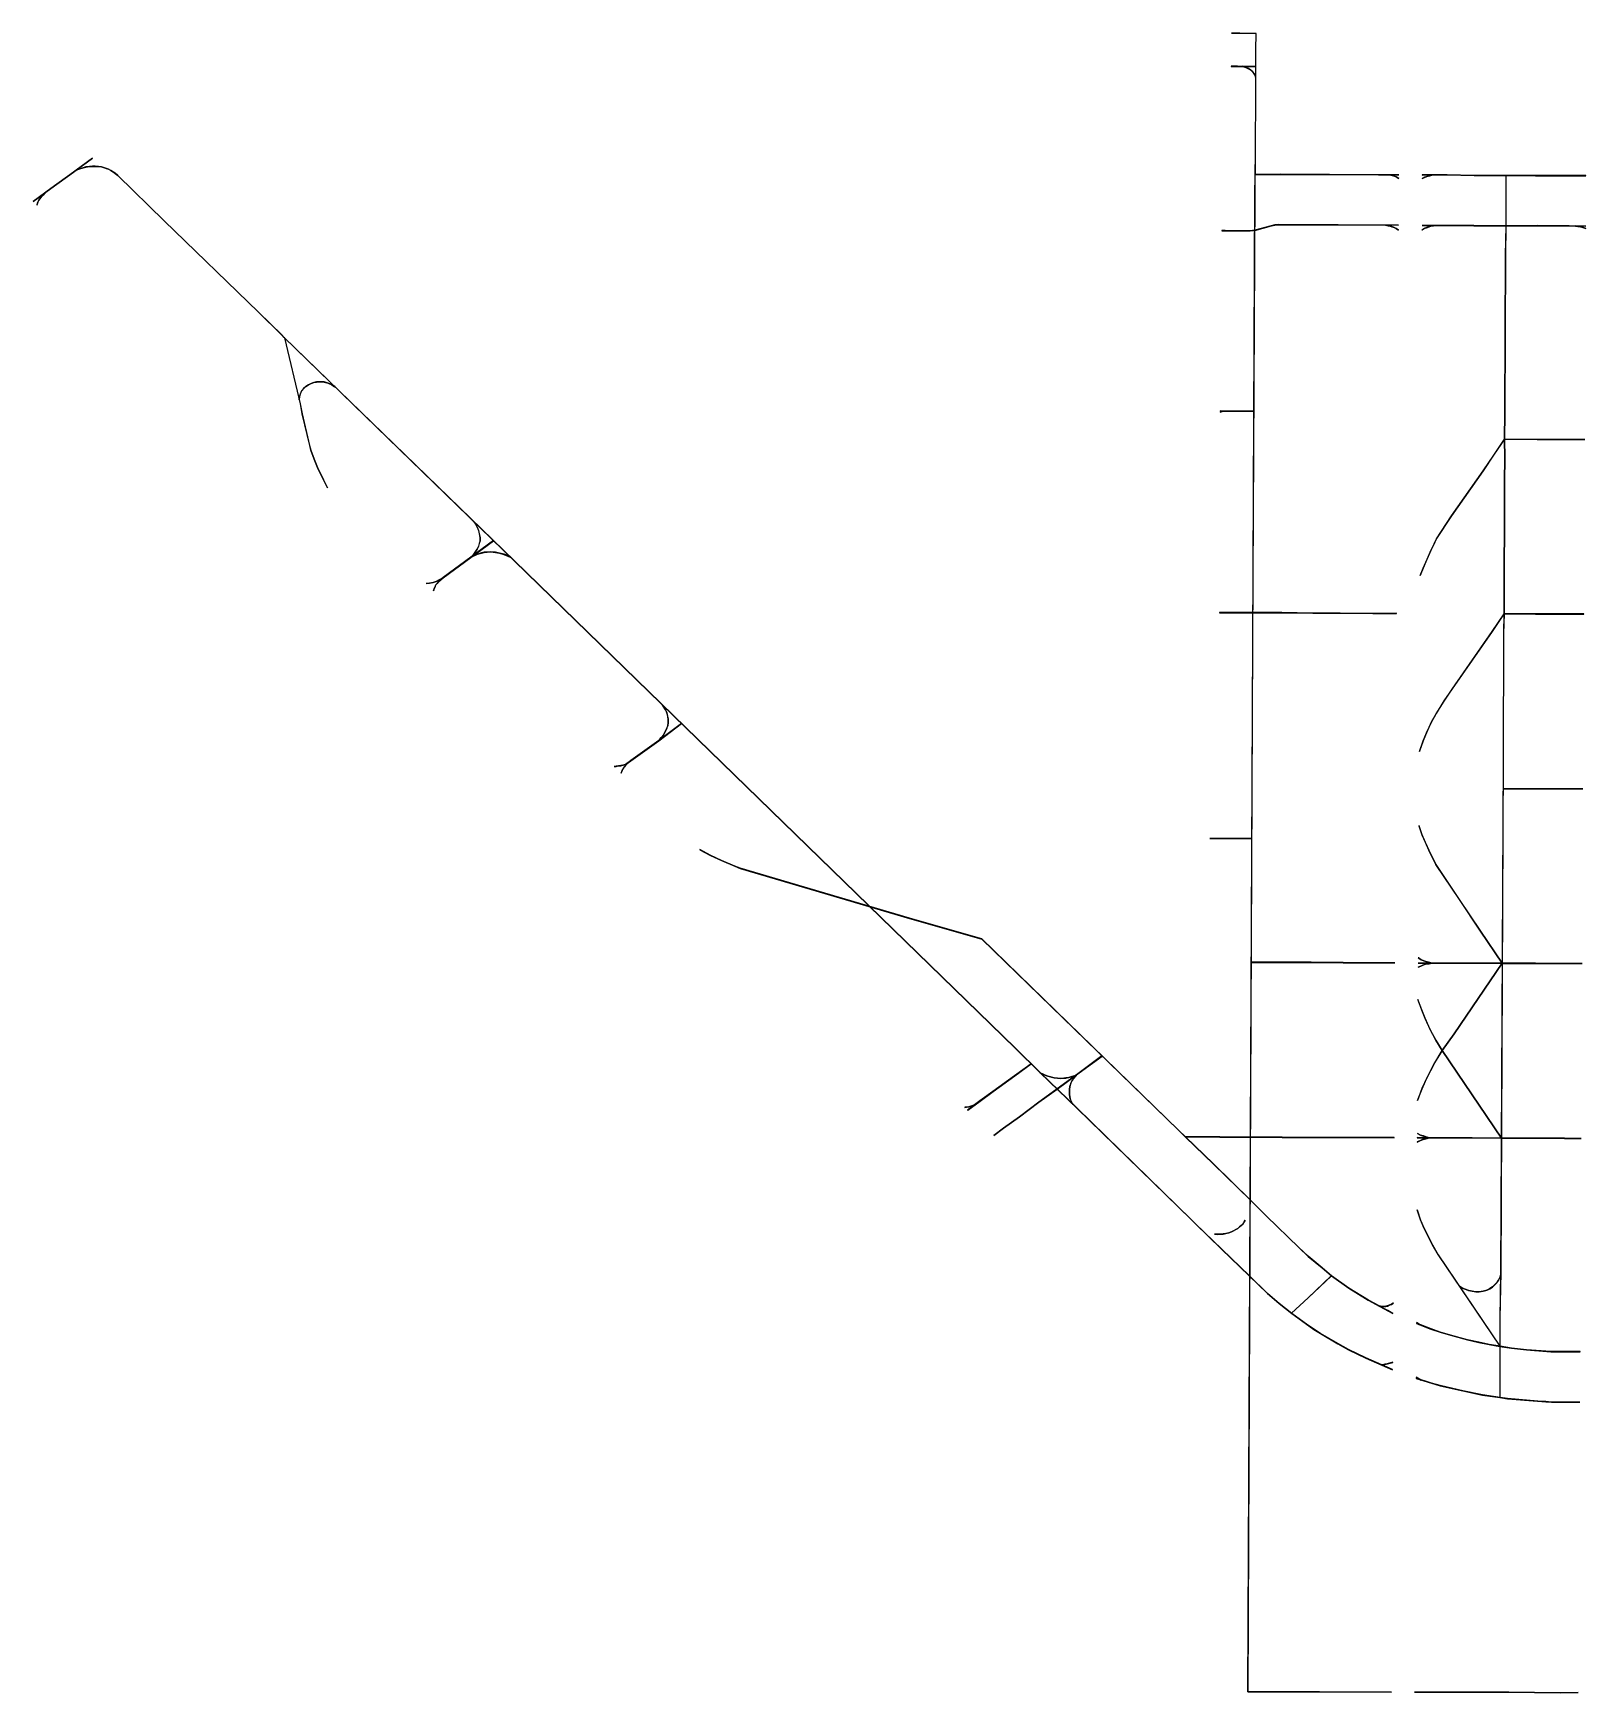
# Model space of a CAD drawing. Extents: x -111941 to -82143, y 25488 to 40303.
# Drawn here: x -111941 to -100353, y 26965 to 39348 of the extents above; entities that cross this region are included whole.
import ezdxf

# ---------------------------------------------------------------- set-up
doc = ezdxf.new("R2010")
doc.units = 0

msp = doc.modelspace()

# ---------------------------------------------------------------- linework, layer by layer
at = {"layer": 'mg_to_dxf', "color": 0}
for points in [[(-102934.51, 39346.95), (-102934.51, 39347.95), (-102998.54, 39347.95), (-102998.54, 39346.95)], [(-102815.31, 39345.57), (-102814.28, 39346.55), (-102934.51, 39347.95), (-102934.51, 39346.95)], [(-102818.08, 39223.57), (-102817.08, 39223.55), (-102814.28, 39346.55), (-102815.31, 39345.57)], [(-102818.08, 38931.23), (-102817.08, 38931.23), (-102817.08, 39223.55), (-102818.08, 39223.57)], [(-102954, 39100.56), (-102954, 39101.56), (-103001.33, 39101.56), (-103001.33, 39100.56)], [(-102817.58, 39099.17), (-102817.57, 39100.17), (-102954, 39101.56), (-102954, 39100.56)], [(-102890.16, 39090.86), (-102889.77, 39091.78), (-102912.04, 39101.52), (-102912.44, 39100.6)], [(-102870.71, 39082.52), (-102870.24, 39083.41), (-102889.77, 39091.78), (-102890.16, 39090.86)], [(-102854.08, 39071.43), (-102853.46, 39072.22), (-102870.24, 39083.41), (-102870.71, 39082.52)], [(-102840.22, 39058.96), (-102839.48, 39059.64), (-102853.46, 39072.22), (-102854.08, 39071.43)], [(-102829.14, 39043.72), (-102828.29, 39044.26), (-102839.48, 39059.64), (-102840.22, 39058.96)], [(-102820.85, 39028.52), (-102819.88, 39028.83), (-102828.29, 39044.26), (-102829.14, 39043.72)], [(-102818.07, 39007.73), (-102817.08, 39007.86), (-102819.88, 39028.83), (-102820.85, 39028.52)], [(-102820.86, 38446.81), (-102819.86, 38446.8), (-102817.08, 38931.23), (-102818.08, 38931.23)], [(-111621.11, 38326.1), (-111620.52, 38325.29), (-111498.02, 38414.38), (-111498.61, 38415.19)], [(-102823.65, 38139.17), (-102822.65, 38139.16), (-102819.86, 38446.8), (-102820.86, 38446.81)], [(-111640.01, 38311.37), (-111640.6, 38312.18), (-111810.43, 38189.68), (-111809.84, 38188.87)], [(-111620.57, 38325.26), (-111621.06, 38326.14), (-111640.6, 38312.18), (-111640.01, 38311.37)], [(-111601.16, 38333.58), (-111601.5, 38334.52), (-111621.06, 38326.14), (-111620.57, 38325.26)], [(-111567.78, 38343.31), (-111568.06, 38344.27), (-111601.5, 38334.52), (-111601.16, 38333.58)], [(-111548.32, 38348.87), (-111548.54, 38349.85), (-111568.06, 38344.27), (-111567.78, 38343.31)], [(-111520.54, 38353.04), (-111520.64, 38354.04), (-111548.54, 38349.85), (-111548.32, 38348.87)], [(-111498.3, 38354.43), (-111498.33, 38355.43), (-111520.64, 38354.04), (-111520.54, 38353.04)], [(-111478.84, 38354.43), (-111478.81, 38355.43), (-111498.33, 38355.43), (-111498.3, 38354.43)], [(-111453.82, 38353.04), (-111453.73, 38354.04), (-111478.81, 38355.43), (-111478.84, 38354.43)], [(-111431.61, 38350.26), (-111431.39, 38351.24), (-111453.73, 38354.04), (-111453.82, 38353.04)], [(-111409.39, 38343.32), (-111409.06, 38344.26), (-111431.39, 38351.24), (-111431.61, 38350.26)], [(-111395.48, 38337.76), (-111395.13, 38338.7), (-111409.06, 38344.26), (-111409.39, 38343.32)], [(-111378.81, 38332.2), (-111378.4, 38333.12), (-111395.13, 38338.7), (-111395.48, 38337.76)], [(-111362.15, 38322.48), (-111361.65, 38323.35), (-111378.4, 38333.12), (-111378.81, 38332.2)], [(-111342.68, 38311.35), (-111342.14, 38312.2), (-111361.65, 38323.35), (-111362.15, 38322.48)], [(-111328.79, 38301.63), (-111328.19, 38302.43), (-111342.14, 38312.2), (-111342.68, 38311.35)], [(-111309.33, 38286.34), (-111308.67, 38287.1), (-111328.19, 38302.43), (-111328.79, 38301.63)], [(-110964.12, 37948.1), (-110963.43, 37948.81), (-111308.67, 38287.1), (-111309.33, 38286.34)], [(-102631.04, 38294.57), (-102631.05, 38295.57), (-102820.37, 38294.18), (-102820.36, 38293.18)], [(-102631.04, 38295.57), (-102631.05, 38294.57), (-101901.62, 38290.4), (-101901.62, 38291.4)], [(-101901.62, 38291.4), (-101901.62, 38290.4), (-101748.49, 38290.4), (-101748.49, 38291.4)], [(-101798.73, 38286.23), (-101798.48, 38287.21), (-101820.79, 38291.39), (-101820.97, 38290.4)], [(-101782.08, 38280.68), (-101781.73, 38281.62), (-101798.48, 38287.21), (-101798.73, 38286.23)], [(-101768.21, 38275.14), (-101767.75, 38276.03), (-101781.73, 38281.62), (-101782.08, 38280.68)], [(-101748.76, 38262.63), (-101748.22, 38263.48), (-101767.75, 38276.03), (-101768.21, 38275.14)], [(-101556.22, 38272.33), (-101556.57, 38273.27), (-101576.08, 38264.91), (-101575.68, 38263.99)], [(-101389.35, 38290.4), (-101389.35, 38291.4), (-101575.89, 38290), (-101575.88, 38289)], [(-101539.54, 38277.89), (-101539.84, 38278.84), (-101556.57, 38273.27), (-101556.22, 38272.33)], [(-101517.28, 38284.85), (-101517.55, 38285.81), (-101539.84, 38278.84), (-101539.54, 38277.89)], [(-101495.02, 38290.41), (-101495.26, 38291.38), (-101517.55, 38285.81), (-101517.28, 38284.85)], [(-101186.12, 38286.22), (-101186.11, 38287.22), (-101389.35, 38291.4), (-101389.35, 38290.4)], [(-100729.52, 38284.83), (-100729.52, 38285.83), (-101186.11, 38287.22), (-101186.12, 38286.22)], [(-100949.97, 38105.76), (-100948.97, 38105.76), (-100948.97, 38286.72), (-100949.97, 38286.72)], [(-100523.5, 38284.83), (-100523.5, 38285.83), (-100729.52, 38285.83), (-100729.52, 38284.83)], [(-100353.67, 38284.83), (-100353.67, 38285.83), (-100523.5, 38285.83), (-100523.5, 38284.83)], [(-111809.84, 38188.87), (-111810.43, 38189.68), (-111941.28, 38092.24), (-111940.69, 38091.43)], [(-111859.9, 38145.76), (-111860.59, 38146.49), (-111877.32, 38132.55), (-111876.58, 38131.86)], [(-111843.17, 38163.88), (-111843.91, 38164.56), (-111860.59, 38146.49), (-111859.9, 38145.76)], [(-111907.11, 38083.3), (-111908.04, 38083.67), (-111913.62, 38066.94), (-111912.67, 38066.62)], [(-111898.79, 38101.32), (-111899.66, 38101.83), (-111908.04, 38083.67), (-111907.11, 38083.3)], [(-111876.58, 38131.86), (-111877.32, 38132.55), (-111899.66, 38101.83), (-111898.79, 38101.32)], [(-111876.58, 38131.86), (-111877.32, 38132.55), (-111877.32, 38132.55), (-111876.58, 38131.86)], [(-102840.35, 34806.63), (-102839.35, 34806.63), (-102822.65, 38139.16), (-102823.65, 38139.17)], [(-100949.97, 37909.48), (-100948.97, 37909.47), (-100948.97, 38105.76), (-100949.97, 38105.76)], [(-110259.75, 37266), (-110259.06, 37266.72), (-110963.43, 37948.81), (-110964.12, 37948.1)], [(-102700.53, 37910.38), (-102700.77, 37911.36), (-102823.24, 37877.95), (-102823.05, 37876.97)], [(-102675.51, 37915.94), (-102675.67, 37916.93), (-102700.77, 37911.36), (-102700.53, 37910.38)], [(-102650.51, 37918.72), (-102650.56, 37919.72), (-102675.67, 37916.93), (-102675.51, 37915.94)], [(-101751.28, 37914.55), (-101751.28, 37915.55), (-102650.56, 37919.72), (-102650.51, 37918.72)], [(-101829.33, 37910.38), (-101829.14, 37911.36), (-101848.62, 37915.54), (-101848.83, 37914.56)], [(-101812.66, 37907.6), (-101812.4, 37908.57), (-101829.14, 37911.36), (-101829.33, 37910.38)], [(-101801.56, 37903.44), (-101801.22, 37904.38), (-101812.4, 37908.57), (-101812.66, 37907.6)], [(-101784.88, 37897.88), (-101784.5, 37898.8), (-101801.22, 37904.38), (-101801.56, 37903.44)], [(-101768.23, 37889.56), (-101767.73, 37890.42), (-101784.5, 37898.8), (-101784.88, 37897.88)], [(-101392.13, 37913.15), (-101392.13, 37914.15), (-101575.88, 37914.15), (-101575.88, 37913.15)], [(-101542.3, 37896.48), (-101542.65, 37897.42), (-101559.4, 37890.44), (-101558.95, 37889.54)], [(-101508.95, 37907.6), (-101509.18, 37908.57), (-101542.65, 37897.42), (-101542.3, 37896.48)], [(-101489.5, 37910.38), (-101489.65, 37911.36), (-101509.18, 37908.57), (-101508.95, 37907.6)], [(-101508.95, 37907.6), (-101509.18, 37908.57), (-101509.18, 37908.57), (-101508.95, 37907.6)], [(-101472.79, 37913.16), (-101472.95, 37914.15), (-101489.65, 37911.36), (-101489.5, 37910.38)], [(-101188.9, 37911.76), (-101188.89, 37912.76), (-101392.13, 37914.15), (-101392.13, 37913.15)], [(-100949.47, 37908.98), (-100949.47, 37909.98), (-101188.89, 37912.76), (-101188.9, 37911.76)], [(-100952.75, 37689.54), (-100951.75, 37689.53), (-100948.97, 37909.47), (-100949.97, 37909.48)], [(-100712.82, 37911.76), (-100712.82, 37912.76), (-100949.47, 37909.98), (-100949.47, 37908.98)], [(-100478.96, 37910.37), (-100478.95, 37911.37), (-100712.82, 37912.76), (-100712.82, 37911.76)], [(-100353.68, 37907.59), (-100353.66, 37908.59), (-100478.95, 37911.37), (-100478.96, 37910.37)], [(-100412.21, 37906.2), (-100412.07, 37907.19), (-100431.56, 37909.97), (-100431.7, 37908.98)], [(-100392.75, 37903.42), (-100392.55, 37904.4), (-100412.07, 37907.19), (-100412.21, 37906.2)], [(-100376.11, 37899.26), (-100375.78, 37900.21), (-100392.55, 37904.4), (-100392.75, 37903.42)], [(-100353.87, 37889.53), (-100353.47, 37890.45), (-100375.78, 37900.21), (-100376.11, 37899.26)], [(-103045.87, 37874.18), (-103045.87, 37875.18), (-103070.93, 37875.18), (-103070.93, 37874.18)], [(-102859.31, 37872.78), (-102859.37, 37873.79), (-103045.87, 37875.18), (-103045.87, 37874.18)], [(-102823.05, 37876.97), (-102823.24, 37877.95), (-102859.37, 37873.79), (-102859.31, 37872.78)], [(-101751.56, 37878.44), (-101751, 37879.27), (-101767.73, 37890.42), (-101768.23, 37889.56)], [(-101558.95, 37889.54), (-101559.4, 37890.44), (-101576.13, 37880.68), (-101575.63, 37879.81)], [(-100958.32, 36516.05), (-100957.32, 36516.04), (-100951.75, 37689.53), (-100952.75, 37689.54)], [(-110087.14, 37096.17), (-110086.44, 37096.89), (-110259.06, 37266.72), (-110259.75, 37266)], [(-110086.44, 37096.88), (-110087.15, 37096.18), (-110067.65, 37076.68), (-110066.95, 37077.4)], [(-110066.95, 37077.4), (-110067.65, 37076.68), (-108349.88, 35409.02), (-108349.18, 35409.74)], [(-110064.03, 37075.76), (-110065.01, 37075.53), (-109948.08, 36581.37), (-109947.1, 36581.58)], [(-109947.11, 36657.87), (-109948.06, 36658.2), (-109953.65, 36634.46), (-109952.66, 36634.28)], [(-109936.03, 36681.42), (-109936.87, 36681.98), (-109948.06, 36658.2), (-109947.11, 36657.87)], [(-109922.18, 36696.66), (-109922.89, 36697.37), (-109936.87, 36681.98), (-109936.03, 36681.42)], [(-109905.52, 36711.93), (-109906.13, 36712.72), (-109922.89, 36697.37), (-109922.18, 36696.66)], [(-109886.09, 36724.42), (-109886.59, 36725.29), (-109906.13, 36712.72), (-109905.52, 36711.93)], [(-109866.65, 36734.14), (-109867.05, 36735.06), (-109886.59, 36725.29), (-109886.09, 36724.42)], [(-109847.23, 36741.08), (-109847.5, 36742.04), (-109867.05, 36735.06), (-109866.65, 36734.14)], [(-109827.81, 36745.24), (-109827.94, 36746.23), (-109847.5, 36742.04), (-109847.23, 36741.08)], [(-109802.81, 36746.63), (-109802.82, 36747.63), (-109827.94, 36746.23), (-109827.81, 36745.24)], [(-109769.49, 36745.24), (-109769.33, 36746.23), (-109802.82, 36747.63), (-109802.81, 36746.63)], [(-109738.96, 36736.91), (-109738.6, 36737.85), (-109769.33, 36746.23), (-109769.49, 36745.24)], [(-109711.19, 36723.03), (-109710.69, 36723.9), (-109738.6, 36737.85), (-109738.96, 36736.91)], [(-109691.72, 36710.51), (-109691.18, 36711.36), (-109710.69, 36723.9), (-109711.19, 36723.03)], [(-109952.66, 36634.28), (-109953.65, 36634.46), (-109956.44, 36613.56), (-109955.45, 36613.43)], [(-109947.1, 36581.58), (-109948.08, 36581.37), (-109934.16, 36507.59), (-109933.18, 36507.8)], [(-109933.18, 36507.8), (-109934.16, 36507.59), (-109878.47, 36272.33), (-109877.5, 36272.56)], [(-103059.64, 36526.71), (-103059.94, 36527.66), (-103082.21, 36520.7), (-103081.92, 36519.75)], [(-103082.02, 36529.08), (-103082.11, 36528.08), (-103065.38, 36526.69), (-103065.34, 36527.69)], [(-103065.34, 36527.69), (-103065.38, 36526.69), (-102984.62, 36526.69), (-102984.62, 36527.69)], [(-102984.62, 36527.69), (-102984.62, 36526.69), (-102828.71, 36526.69), (-102828.71, 36527.69)], [(-100961.1, 36318.39), (-100960.1, 36318.37), (-100957.32, 36516.04), (-100958.32, 36516.05)], [(-100960.19, 36318.1), (-100961.01, 36318.66), (-101041.75, 36200.34), (-101040.93, 36199.78)], [(-100958.32, 36177.78), (-100957.32, 36177.79), (-100960.1, 36318.39), (-100961.1, 36318.37)], [(-100960.6, 36318.88), (-100960.6, 36317.88), (-100715.6, 36316.49), (-100715.6, 36317.49)], [(-100715.6, 36317.49), (-100715.6, 36316.49), (-100478.96, 36316.49), (-100478.96, 36317.49)], [(-100478.96, 36317.49), (-100478.96, 36316.49), (-100362.03, 36316.49), (-100362.03, 36317.49)], [(-109877.5, 36272.56), (-109878.47, 36272.33), (-109870.11, 36237.5), (-109869.16, 36237.79)], [(-109869.16, 36237.79), (-109870.11, 36237.5), (-109845.04, 36169.25), (-109844.11, 36169.61)], [(-109844.11, 36169.61), (-109845.04, 36169.25), (-109819.98, 36106.59), (-109819.06, 36106.99)], [(-101040.93, 36199.78), (-101041.75, 36200.34), (-101119.71, 36083.41), (-101118.88, 36082.84)], [(-100961.1, 36005.18), (-100960.1, 36005.17), (-100957.32, 36177.79), (-100958.32, 36177.78)], [(-109819.06, 36106.99), (-109819.98, 36106.59), (-109775.42, 36014.69), (-109774.53, 36015.14)], [(-101118.88, 36082.84), (-101119.71, 36083.41), (-101356.35, 35747.93), (-101355.53, 35747.37)], [(-109774.53, 36015.14), (-109775.42, 36014.69), (-109744.79, 35956.22), (-109743.91, 35956.68)], [(-100963.89, 35016.83), (-100962.89, 35016.82), (-100960.1, 36005.17), (-100961.1, 36005.18)], [(-108639.51, 35683.37), (-108638.64, 35683.86), (-108649.78, 35701.97), (-108650.64, 35701.45)], [(-108628.39, 35661.12), (-108627.49, 35661.56), (-108638.64, 35683.86), (-108639.51, 35683.37)], [(-101355.53, 35747.37), (-101356.35, 35747.93), (-101467.74, 35576.67), (-101466.86, 35576.18)], [(-108505.14, 35560.71), (-108505.73, 35561.52), (-108675.56, 35437.62), (-108674.97, 35436.82)], [(-108617.28, 35637.51), (-108616.33, 35637.84), (-108627.49, 35661.56), (-108628.39, 35661.12)], [(-108611.72, 35612.51), (-108610.75, 35612.72), (-108616.33, 35637.84), (-108617.28, 35637.51)], [(-108617.27, 35520.92), (-108616.33, 35520.57), (-108610.75, 35540.1), (-108611.72, 35540.37)], [(-108606.17, 35586.12), (-108605.17, 35586.22), (-108610.75, 35612.72), (-108611.72, 35612.51)], [(-108611.72, 35540.37), (-108610.75, 35540.1), (-108605.17, 35561.05), (-108606.17, 35561.18)], [(-108606.17, 35561.18), (-108605.17, 35561.05), (-108605.17, 35586.22), (-108606.17, 35586.12)], [(-101466.86, 35576.18), (-101467.74, 35576.67), (-101487.24, 35534.88), (-101486.34, 35534.44)], [(-108674.97, 35436.82), (-108675.56, 35437.62), (-108881.6, 35285.88), (-108880.98, 35285.1)], [(-108672.84, 35440.36), (-108672.13, 35439.65), (-108658.18, 35453.6), (-108658.94, 35454.25)], [(-108624.99, 35460.41), (-108625.32, 35461.36), (-108672.69, 35440.46), (-108672.28, 35439.55)], [(-108658.94, 35454.25), (-108658.18, 35453.6), (-108641.45, 35475.91), (-108642.27, 35476.49)], [(-108642.27, 35476.49), (-108641.45, 35475.91), (-108627.5, 35496.83), (-108628.37, 35497.33)], [(-108628.37, 35497.33), (-108627.5, 35496.83), (-108616.33, 35520.57), (-108617.27, 35520.92)], [(-108594.39, 35468.76), (-108594.66, 35469.72), (-108625.32, 35461.36), (-108624.99, 35460.41)], [(-108574.96, 35474.31), (-108575.13, 35475.3), (-108594.66, 35469.72), (-108594.39, 35468.76)], [(-108552.74, 35475.7), (-108552.8, 35476.7), (-108575.13, 35475.3), (-108574.96, 35474.31)], [(-108524.94, 35477.09), (-108524.92, 35478.09), (-108552.8, 35476.7), (-108552.74, 35475.7)], [(-108491.6, 35474.31), (-108491.44, 35475.3), (-108524.92, 35478.09), (-108524.94, 35477.09)], [(-108461.01, 35467.36), (-108460.78, 35468.33), (-108491.44, 35475.3), (-108491.6, 35474.31)], [(-108427.64, 35459.02), (-108427.33, 35459.97), (-108460.78, 35468.33), (-108461.01, 35467.36)], [(-108380.35, 35439.54), (-108379.97, 35440.47), (-108427.33, 35459.97), (-108427.64, 35459.02)], [(-101508.61, 35491.3), (-101509.52, 35491.73), (-101548.5, 35402.62), (-101547.58, 35402.22)], [(-101486.34, 35534.44), (-101487.24, 35534.88), (-101509.52, 35491.73), (-101508.61, 35491.3)], [(-108349.18, 35409.74), (-108349.88, 35409.02), (-104613.65, 31775.81), (-104612.96, 31776.52)], [(-101567.07, 35356.29), (-101567.99, 35356.68), (-101590.26, 35302.38), (-101589.34, 35302)], [(-101547.58, 35402.22), (-101548.5, 35402.62), (-101567.99, 35356.68), (-101567.07, 35356.29)], [(-109009.38, 35242.84), (-109009.33, 35241.84), (-108984.24, 35243.23), (-108984.36, 35244.23)], [(-108984.36, 35244.23), (-108984.24, 35243.23), (-108956.33, 35248.81), (-108956.58, 35249.78)], [(-108956.58, 35249.78), (-108956.33, 35248.81), (-108933.99, 35255.79), (-108934.38, 35256.72)], [(-108947.64, 35203.18), (-108948.57, 35203.54), (-108954.15, 35186.81), (-108953.2, 35186.5)], [(-108942.07, 35215.7), (-108943, 35216.07), (-108948.57, 35203.54), (-108947.64, 35203.18)], [(-108936.54, 35230.92), (-108937.4, 35231.48), (-108943, 35216.07), (-108942.07, 35215.7)], [(-108925.46, 35242), (-108926.21, 35242.67), (-108937.4, 35231.48), (-108936.54, 35230.92)], [(-108934.38, 35256.72), (-108933.99, 35255.79), (-108883.83, 35283.66), (-108884.32, 35284.53)], [(-108914.34, 35255.91), (-108915.06, 35256.6), (-108926.21, 35242.67), (-108925.46, 35242)], [(-108880.98, 35285.1), (-108881.6, 35285.88), (-108915.06, 35256.6), (-108914.34, 35255.91)], [(-102998.54, 35023.29), (-102998.54, 35024.29), (-103087.63, 35024.29), (-103087.63, 35023.29)], [(-102837.07, 35023.29), (-102837.07, 35024.29), (-102998.54, 35024.29), (-102998.54, 35023.29)], [(-102837.07, 35024.29), (-102837.07, 35023.29), (-102622.7, 35023.29), (-102622.69, 35024.29)], [(-102622.69, 35024.29), (-102622.7, 35023.29), (-102391.62, 35020.5), (-102391.61, 35021.5)], [(-102391.61, 35021.5), (-102391.62, 35020.5), (-102185.6, 35020.5), (-102185.59, 35021.5)], [(-102185.59, 35021.5), (-102185.6, 35020.5), (-101943.38, 35017.72), (-101943.38, 35018.72)], [(-101943.38, 35018.72), (-101943.38, 35017.72), (-101765.19, 35019.11), (-101765.2, 35020.11)], [(-100962.97, 35016.55), (-100963.8, 35017.11), (-101052.89, 34884.86), (-101052.06, 34884.3)], [(-100966.67, 34865.1), (-100965.67, 34865.09), (-100962.89, 35016.82), (-100963.89, 35016.83)], [(-100963.38, 35017.33), (-100963.39, 35016.33), (-100729.53, 35013.54), (-100729.52, 35014.54)], [(-100729.52, 35014.54), (-100729.53, 35013.54), (-100504.01, 35013.54), (-100504.01, 35014.54)], [(-100504.01, 35014.54), (-100504.01, 35013.54), (-100367.59, 35013.54), (-100367.59, 35014.54)], [(-102839.35, 34806.63), (-102840.35, 34806.63), (-102876.55, 26973.14), (-102875.54, 26974.14)], [(-101052.06, 34884.3), (-101052.89, 34884.86), (-101350.78, 34454.73), (-101349.96, 34454.16)], [(-100969.45, 33932.43), (-100968.45, 33932.43), (-100965.67, 34865.09), (-100966.67, 34865.1)], [(-101349.96, 34454.16), (-101350.78, 34454.73), (-101412.04, 34365.63), (-101411.2, 34365.08)], [(-107222.42, 34299.69), (-107221.54, 34300.17), (-107243.84, 34333.61), (-107244.67, 34333.06)], [(-101411.2, 34365.08), (-101412.04, 34365.63), (-101470.52, 34270.95), (-101469.66, 34270.44)], [(-107101.97, 34196.52), (-107102.57, 34197.32), (-107272.39, 34069.25), (-107271.8, 34068.45)], [(-107214.09, 34280.26), (-107213.16, 34280.62), (-107221.54, 34300.17), (-107222.42, 34299.69)], [(-107208.55, 34265), (-107207.57, 34265.25), (-107213.16, 34280.62), (-107214.09, 34280.26)], [(-107211.31, 34163.69), (-107210.38, 34163.33), (-107204.79, 34182.89), (-107205.77, 34183.1)], [(-107202.99, 34228.9), (-107201.99, 34228.97), (-107207.57, 34265.25), (-107208.55, 34265)], [(-107205.77, 34183.1), (-107204.79, 34182.89), (-107201.99, 34201.05), (-107202.99, 34201.13)], [(-107202.99, 34201.13), (-107201.99, 34201.05), (-107201.99, 34228.97), (-107202.99, 34228.9)], [(-101505.83, 34206.43), (-101506.73, 34206.89), (-101542.93, 34127.52), (-101542.01, 34127.11)], [(-101469.66, 34270.44), (-101470.52, 34270.95), (-101506.73, 34206.89), (-101505.83, 34206.43)], [(-107271.8, 34068.45), (-107272.39, 34069.25), (-107481.19, 33920.31), (-107480.61, 33919.5)], [(-107275.25, 34069.19), (-107274.51, 34068.51), (-107260.6, 34083.82), (-107261.32, 34084.51)], [(-107261.32, 34084.51), (-107260.6, 34083.82), (-107243.86, 34100.55), (-107244.65, 34101.18)], [(-107244.65, 34101.18), (-107243.86, 34100.55), (-107232.68, 34118.72), (-107233.56, 34119.21)], [(-107233.56, 34119.21), (-107232.68, 34118.72), (-107210.38, 34163.33), (-107211.31, 34163.69)], [(-107233.56, 34119.21), (-107232.68, 34118.72), (-107232.68, 34118.72), (-107233.56, 34119.21)], [(-101567.06, 34067.28), (-101568, 34067.64), (-101595.84, 33989.67), (-101594.9, 33989.34)], [(-101542.01, 34127.11), (-101542.93, 34127.52), (-101568, 34067.64), (-101567.06, 34067.28)], [(-100968.45, 33932.43), (-100969.45, 33932.43), (-100988.94, 30101.55), (-100987.94, 30101.54)], [(-107606.22, 33877.25), (-107606.14, 33876.25), (-107589.42, 33877.64), (-107589.54, 33878.64)], [(-107589.54, 33878.64), (-107589.42, 33877.64), (-107572.71, 33880.43), (-107572.84, 33881.42)], [(-107572.84, 33881.42), (-107572.71, 33880.43), (-107555.99, 33881.82), (-107556.15, 33882.81)], [(-107556.15, 33882.81), (-107555.99, 33881.82), (-107539.24, 33886.01), (-107539.5, 33886.98)], [(-107544.48, 33847.3), (-107545.38, 33847.73), (-107553.75, 33828.22), (-107552.83, 33827.83)], [(-107536.16, 33862.56), (-107537, 33863.1), (-107545.38, 33847.73), (-107544.48, 33847.3)], [(-107539.5, 33886.98), (-107539.24, 33886.01), (-107519.67, 33891.6), (-107520.09, 33892.52)], [(-107527.83, 33873.67), (-107528.63, 33874.26), (-107537, 33863.1), (-107536.16, 33862.56)], [(-107516.7, 33888.96), (-107517.48, 33889.59), (-107528.63, 33874.26), (-107527.83, 33873.67)], [(-107520.09, 33892.52), (-107519.67, 33891.6), (-107500.12, 33904.17), (-107500.66, 33905.01)], [(-107505.62, 33901.43), (-107506.29, 33902.18), (-107517.48, 33889.59), (-107516.7, 33888.96)], [(-107480.61, 33919.5), (-107481.19, 33920.31), (-107506.29, 33902.18), (-107505.62, 33901.43)], [(-100968.95, 33711.6), (-100968.96, 33710.6), (-100726.74, 33709.2), (-100726.74, 33710.2)], [(-100726.74, 33710.2), (-100726.74, 33709.2), (-100504.01, 33709.2), (-100504.01, 33710.2)], [(-100504.01, 33710.2), (-100504.01, 33709.2), (-100375.95, 33709.2), (-100375.95, 33710.2)], [(-103029.17, 33338.92), (-103029.17, 33339.92), (-103160.02, 33339.92), (-103160.02, 33338.92)], [(-102845.42, 33337.53), (-102845.42, 33338.53), (-103029.17, 33339.92), (-103029.17, 33338.92)], [(-101597.68, 33432.85), (-101598.63, 33432.53), (-101576.35, 33365.69), (-101575.41, 33366.05)], [(-101575.41, 33366.05), (-101576.35, 33365.69), (-101526.22, 33251.51), (-101525.31, 33251.94)], [(-106885.33, 33212.3), (-106884.89, 33213.19), (-106965.61, 33256.34), (-106966.08, 33255.46)], [(-106804.57, 33174.71), (-106804.17, 33175.62), (-106884.89, 33213.19), (-106885.33, 33212.3)], [(-101525.31, 33251.94), (-101526.22, 33251.51), (-101473.3, 33144.29), (-101472.44, 33144.79)], [(-106704.33, 33131.55), (-106703.95, 33132.47), (-106804.17, 33175.62), (-106804.57, 33174.71)], [(-106665.33, 33116.22), (-106665, 33117.17), (-106703.95, 33132.47), (-106704.33, 33131.55)], [(-105401.34, 32743.15), (-105401.06, 32744.11), (-106665, 33117.17), (-106665.33, 33116.22)], [(-101472.44, 33144.79), (-101473.3, 33144.29), (-101297.89, 32883.95), (-101297.06, 32884.51)], [(-101297.06, 32884.51), (-101297.89, 32883.95), (-101139.2, 32647.3), (-101138.37, 32647.86)], [(-104861.35, 32588.67), (-104860.83, 32589.56), (-105401.06, 32744.11), (-105401.34, 32743.15)], [(-103394.23, 31163.31), (-103393.53, 31164.03), (-104860.83, 32589.56), (-104861.35, 32588.67)], [(-101138.37, 32647.86), (-101139.2, 32647.3), (-100977.72, 32407.87), (-100976.89, 32408.43)], [(-101603.44, 32448.93), (-101604.01, 32448.11), (-101581.68, 32432.76), (-101581.22, 32433.65)], [(-102625.48, 32414.61), (-102625.48, 32415.61), (-102850.99, 32415.61), (-102850.99, 32414.61)], [(-102402.75, 32414.61), (-102402.75, 32415.61), (-102625.48, 32415.61), (-102625.48, 32414.61)], [(-102163.33, 32411.83), (-102163.31, 32412.83), (-102402.75, 32415.61), (-102402.75, 32414.61)], [(-102054.75, 32410.43), (-102054.74, 32411.43), (-102163.31, 32412.83), (-102163.33, 32411.83)], [(-102015.77, 32410.43), (-102015.77, 32411.43), (-102054.74, 32411.43), (-102054.75, 32410.43)], [(-101779.12, 32410.43), (-101779.12, 32411.43), (-102015.77, 32411.43), (-102015.77, 32410.43)], [(-101584.02, 32386.82), (-101584.44, 32387.72), (-101603.92, 32379.38), (-101603.53, 32378.46)], [(-101381, 32409.04), (-101381, 32410.04), (-101603.72, 32410.04), (-101603.72, 32409.04)], [(-101570.12, 32393.77), (-101570.51, 32394.69), (-101584.44, 32387.72), (-101584.02, 32386.82)], [(-101581.22, 32433.65), (-101581.68, 32432.76), (-101548.19, 32420.2), (-101547.89, 32421.15)], [(-101550.7, 32400.7), (-101550.95, 32401.68), (-101570.51, 32394.69), (-101570.12, 32393.77)], [(-101522.9, 32404.87), (-101523.07, 32405.86), (-101550.95, 32401.68), (-101550.7, 32400.7)], [(-101547.89, 32421.15), (-101548.19, 32420.2), (-101517.52, 32411.84), (-101517.31, 32412.82)], [(-101500.62, 32409.05), (-101500.8, 32410.03), (-101523.07, 32405.86), (-101522.9, 32404.87)], [(-101517.31, 32412.82), (-101517.52, 32411.84), (-101500.79, 32409.05), (-101500.63, 32410.04)], [(-101202.82, 32409.04), (-101202.81, 32410.04), (-101381, 32410.04), (-101381, 32409.04)], [(-100976.89, 32407.87), (-100977.72, 32408.43), (-101336.86, 31882.25), (-101336.04, 31881.67)], [(-100977.31, 32407.65), (-100977.3, 32408.65), (-101202.81, 32410.04), (-101202.82, 32409.04)], [(-100729.53, 32407.65), (-100729.52, 32408.65), (-100977.3, 32408.65), (-100977.31, 32407.65)], [(-100509.58, 32406.26), (-100509.58, 32407.26), (-100729.52, 32408.65), (-100729.53, 32407.65)], [(-100381.51, 32406.26), (-100381.51, 32407.26), (-100509.58, 32407.26), (-100509.58, 32406.26)], [(-101606.04, 32136.88), (-101606.98, 32136.53), (-101579.13, 32061.35), (-101578.2, 32061.71)], [(-101578.2, 32061.71), (-101579.13, 32061.35), (-101554.07, 31998.7), (-101553.15, 31999.09)], [(-101553.15, 31999.09), (-101554.07, 31998.7), (-101515.08, 31912.36), (-101514.18, 31912.81)], [(-101514.18, 31912.81), (-101515.08, 31912.36), (-101473.31, 31834.38), (-101472.44, 31834.88)], [(-101472.44, 31834.88), (-101473.31, 31834.38), (-101425.96, 31756.41), (-101425.12, 31756.95)], [(-101336.04, 31881.67), (-101336.86, 31882.25), (-101425.96, 31756.95), (-101425.12, 31756.4)], [(-104612.96, 31776.52), (-104613.65, 31775.81), (-104427.12, 31592.06), (-104426.42, 31592.77)], [(-104134.74, 31591.43), (-104134.15, 31590.62), (-103964.32, 31715.91), (-103964.91, 31716.71)], [(-101425.12, 31756.4), (-101425.96, 31756.95), (-101481.66, 31666.44), (-101480.79, 31665.95)], [(-101425.12, 31756.95), (-101425.96, 31756.41), (-100983.29, 31103.53), (-100982.46, 31104.09)], [(-104493.3, 31657.44), (-104493.88, 31658.25), (-104616.38, 31569.16), (-104615.8, 31568.35)], [(-104426.42, 31592.77), (-104427.12, 31592.06), (-104151.5, 31326.18), (-104150.8, 31326.9)], [(-104426.55, 31591.47), (-104427, 31590.58), (-104404.71, 31579.43), (-104404.29, 31580.34)], [(-104404.29, 31580.34), (-104404.71, 31579.43), (-104387.98, 31572.46), (-104387.61, 31573.39)], [(-104299, 31470.32), (-104298.41, 31469.51), (-104134.15, 31590.62), (-104134.74, 31591.43)], [(-104150.77, 31578.17), (-104151.53, 31578.82), (-104173.82, 31552.35), (-104173.03, 31551.74)], [(-104170.83, 31569.21), (-104170.44, 31568.29), (-104150.93, 31578.05), (-104151.37, 31578.94)], [(-101480.79, 31665.95), (-101481.66, 31666.44), (-101540.14, 31552.27), (-101539.24, 31551.83)], [(-104615.8, 31568.35), (-104616.38, 31569.16), (-104777.86, 31452.23), (-104777.27, 31451.42)], [(-104435.42, 31371.49), (-104434.83, 31370.68), (-104298.41, 31469.51), (-104299, 31470.32)], [(-104387.61, 31573.39), (-104387.98, 31572.46), (-104368.46, 31565.49), (-104368.16, 31566.45)], [(-104368.16, 31566.45), (-104368.46, 31565.49), (-104321.07, 31552.95), (-104320.89, 31553.93)], [(-104320.89, 31553.93), (-104321.07, 31552.95), (-104270.86, 31547.37), (-104270.87, 31548.38)], [(-104270.87, 31548.38), (-104270.86, 31547.37), (-104248.54, 31550.16), (-104248.65, 31551.15)], [(-104270.87, 31548.38), (-104270.86, 31547.37), (-104270.86, 31547.37), (-104270.87, 31548.38)], [(-104248.65, 31551.15), (-104248.54, 31550.16), (-104234.6, 31551.55), (-104234.74, 31552.54)], [(-104234.74, 31552.54), (-104234.6, 31551.55), (-104212.29, 31555.74), (-104212.51, 31556.71)], [(-104212.51, 31556.71), (-104212.29, 31555.74), (-104189.98, 31561.31), (-104190.27, 31562.27)], [(-104203.56, 31487.91), (-104204.54, 31488.12), (-104207.33, 31465.77), (-104206.33, 31465.71)], [(-104206.33, 31465.71), (-104207.33, 31465.77), (-104207.33, 31446.25), (-104206.33, 31446.25)], [(-104195.23, 31515.67), (-104196.16, 31516.04), (-104204.54, 31488.12), (-104203.56, 31487.91)], [(-104186.91, 31532.3), (-104187.77, 31532.82), (-104196.16, 31516.04), (-104195.23, 31515.67)], [(-104190.27, 31562.27), (-104189.98, 31561.31), (-104170.44, 31568.29), (-104170.83, 31569.21)], [(-104173.03, 31551.74), (-104173.82, 31552.35), (-104187.77, 31532.82), (-104186.91, 31532.3)], [(-101575.42, 31472.51), (-101576.34, 31472.89), (-101609.76, 31385.18), (-101608.82, 31384.83)], [(-101539.24, 31551.83), (-101540.14, 31552.27), (-101576.34, 31472.89), (-101575.42, 31472.51)], [(-104989.2, 31334), (-104989.11, 31333), (-104975.17, 31334.39), (-104975.3, 31335.39)], [(-104975.3, 31335.39), (-104975.17, 31334.39), (-104958.41, 31337.19), (-104958.65, 31338.16)], [(-104874.71, 31380.42), (-104875.3, 31381.23), (-104967.18, 31313.02), (-104966.58, 31312.22)], [(-104958.65, 31338.16), (-104958.41, 31337.19), (-104936.1, 31344.16), (-104936.42, 31345.11)], [(-104936.42, 31345.11), (-104936.1, 31344.16), (-104916.57, 31351.13), (-104916.97, 31352.06)], [(-104916.97, 31352.06), (-104916.57, 31351.13), (-104905.41, 31356.72), (-104905.86, 31357.61)], [(-104777.27, 31451.42), (-104777.86, 31452.23), (-104875.3, 31381.23), (-104874.71, 31380.42)], [(-104580.19, 31262.91), (-104579.6, 31262.1), (-104434.83, 31370.68), (-104435.42, 31371.49)], [(-104206.33, 31446.25), (-104207.33, 31446.25), (-104207.33, 31429.51), (-104206.33, 31429.59)], [(-104206.33, 31429.59), (-104207.33, 31429.51), (-104201.75, 31396), (-104200.78, 31396.28)], [(-104200.78, 31396.28), (-104201.75, 31396), (-104201.75, 31396), (-104200.78, 31396.28)], [(-104200.78, 31396.28), (-104201.75, 31396), (-104193.36, 31376.43), (-104192.46, 31376.87)], [(-104192.46, 31376.87), (-104193.36, 31376.43), (-104182.21, 31355.54), (-104181.33, 31356.01)], [(-104699.91, 31177.99), (-104699.32, 31177.19), (-104579.6, 31262.1), (-104580.19, 31262.91)], [(-104150.8, 31326.9), (-104151.5, 31326.18), (-103299.57, 30496.52), (-103298.88, 30497.24)], [(-104772.3, 31123.7), (-104771.7, 31122.9), (-104699.32, 31177.19), (-104699.91, 31177.99)], [(-103341.33, 31111.81), (-103340.63, 31112.52), (-103393.53, 31164.03), (-103394.23, 31163.31)], [(-103340.64, 31112.52), (-103341.33, 31111.8), (-103132.53, 30909.96), (-103131.83, 30910.68)], [(-103340.98, 31114.06), (-103340.99, 31113.06), (-103084.85, 31111.66), (-103084.85, 31112.66)], [(-103084.85, 31112.66), (-103084.85, 31111.66), (-102619.91, 31108.88), (-102619.91, 31109.88)], [(-102619.91, 31109.88), (-102619.91, 31108.88), (-102182.81, 31107.49), (-102182.81, 31108.49)], [(-102182.81, 31108.49), (-102182.81, 31107.49), (-102021.33, 31107.49), (-102021.33, 31108.49)], [(-102021.33, 31108.49), (-102021.33, 31107.49), (-101784.69, 31106.1), (-101784.68, 31107.1)], [(-101586.82, 31085.26), (-101587.22, 31086.17), (-101612.28, 31075.04), (-101611.87, 31074.12)], [(-101406.05, 31104.7), (-101406.05, 31105.7), (-101612.07, 31107.1), (-101612.08, 31106.1)], [(-101609.05, 31139.05), (-101609.54, 31138.18), (-101587.22, 31125.62), (-101586.82, 31126.55)], [(-101586.82, 31126.55), (-101587.22, 31125.62), (-101564.9, 31118.65), (-101564.59, 31119.6)], [(-101567.36, 31093.6), (-101567.7, 31094.54), (-101587.22, 31086.17), (-101586.82, 31085.26)], [(-101547.92, 31099.15), (-101548.16, 31100.12), (-101567.7, 31094.54), (-101567.36, 31093.6)], [(-101564.59, 31119.6), (-101564.9, 31118.65), (-101548.19, 31113.08), (-101547.89, 31114.03)], [(-101547.89, 31114.03), (-101548.19, 31113.08), (-101520.34, 31104.73), (-101520.06, 31105.68)], [(-101520.1, 31104.71), (-101520.3, 31105.69), (-101548.16, 31100.12), (-101547.92, 31099.15)], [(-101202.82, 31104.7), (-101202.81, 31105.7), (-101406.05, 31105.7), (-101406.05, 31104.7)], [(-100982.88, 31103.31), (-100982.87, 31104.31), (-101202.81, 31105.7), (-101202.82, 31104.7)], [(-100729.53, 31103.31), (-100729.52, 31104.31), (-100982.87, 31104.31), (-100982.88, 31103.31)], [(-100512.37, 31101.92), (-100512.36, 31102.92), (-100729.52, 31104.31), (-100729.53, 31103.31)], [(-100387.09, 31100.53), (-100387.08, 31101.53), (-100512.36, 31102.92), (-100512.37, 31101.92)], [(-103131.83, 30910.68), (-103132.53, 30909.96), (-102859.69, 30642.69), (-102858.99, 30643.4)], [(-102858.99, 30643.4), (-102859.69, 30642.69), (-102737.19, 30520.19), (-102736.49, 30520.91)], [(-103298.88, 30497.24), (-103299.57, 30496.52), (-103266.16, 30464.51), (-103265.47, 30465.23)], [(-103265.47, 30465.23), (-103266.16, 30464.51), (-103071.28, 30273.8), (-103070.58, 30274.52)], [(-102926.5, 30451.31), (-102925.82, 30450.58), (-102911.84, 30464.56), (-102912.63, 30465.18)], [(-102912.63, 30465.18), (-102911.84, 30464.56), (-102903.46, 30478.52), (-102904.31, 30479.06)], [(-102904.31, 30479.06), (-102903.46, 30478.52), (-102895.12, 30491.04), (-102895.95, 30491.59)], [(-102736.49, 30520.91), (-102737.19, 30520.19), (-102494.97, 30287.72), (-102494.28, 30288.44)], [(-101611.6, 30568.04), (-101612.55, 30567.72), (-101587.49, 30492.53), (-101586.55, 30492.89)], [(-101586.55, 30492.89), (-101587.49, 30492.53), (-101559.63, 30428.46), (-101558.72, 30428.89)], [(-103123.8, 30387.41), (-103123.85, 30386.41), (-103098.77, 30385.02), (-103098.77, 30386.02)], [(-103098.77, 30386.02), (-103098.77, 30385.02), (-103059.72, 30387.81), (-103059.86, 30388.8)], [(-103059.86, 30388.8), (-103059.72, 30387.81), (-103040.21, 30391.99), (-103040.4, 30392.97)], [(-103040.4, 30392.97), (-103040.21, 30391.99), (-103017.89, 30396.18), (-103018.18, 30397.14)], [(-103018.18, 30397.14), (-103017.89, 30396.18), (-102998.33, 30404.56), (-102998.75, 30405.46)], [(-102998.75, 30405.46), (-102998.33, 30404.56), (-102950.93, 30428.26), (-102951.5, 30429.09)], [(-102951.5, 30429.09), (-102950.93, 30428.26), (-102936.96, 30440.83), (-102937.63, 30441.58)], [(-102951.5, 30429.09), (-102950.93, 30428.26), (-102950.93, 30428.26), (-102951.5, 30429.09)], [(-102951.5, 30429.09), (-102950.93, 30428.26), (-102950.93, 30428.26), (-102951.5, 30429.09)], [(-102937.63, 30441.58), (-102936.96, 30440.83), (-102925.82, 30450.58), (-102926.5, 30451.31)], [(-101558.72, 30428.89), (-101559.63, 30428.46), (-101498.37, 30307.33), (-101497.49, 30307.8)], [(-103070.58, 30274.52), (-103071.28, 30273.8), (-102865.25, 30076.13), (-102864.56, 30076.85)], [(-102494.28, 30288.44), (-102494.97, 30287.72), (-102425.37, 30220.9), (-102424.68, 30221.62)], [(-102424.7, 30221.64), (-102425.34, 30220.88), (-102322.33, 30134.57), (-102321.69, 30135.34)], [(-101497.49, 30307.8), (-101498.37, 30307.33), (-101456.59, 30233.53), (-101455.74, 30234.05)], [(-101455.74, 30234.05), (-101456.59, 30233.53), (-100994.42, 29550.02), (-100993.6, 29550.58)], [(-102321.69, 30135.34), (-102322.33, 30134.57), (-102252.72, 30076.09), (-102252.1, 30076.88)], [(-100987.94, 30101.54), (-100988.94, 30101.55), (-100994.51, 29757.72), (-100993.51, 29757.71)], [(-102864.56, 30076.85), (-102865.25, 30076.13), (-102728.84, 29943.89), (-102728.14, 29944.6)], [(-102252.07, 30076.13), (-102252.76, 30076.85), (-102425.37, 29912.59), (-102424.68, 29911.87)], [(-102252.1, 30076.88), (-102252.72, 30076.09), (-102121.84, 29982.81), (-102121.28, 29983.64)], [(-102121.28, 29983.64), (-102121.84, 29982.81), (-101977.04, 29893.7), (-101976.54, 29894.57)], [(-101294.42, 29997.56), (-101294.96, 29996.72), (-101275.43, 29984.17), (-101274.98, 29985.06)], [(-101274.98, 29985.06), (-101275.43, 29984.17), (-101253.11, 29975.8), (-101252.75, 29976.73)], [(-101252.75, 29976.73), (-101253.11, 29975.8), (-101228.02, 29966.04), (-101227.73, 29967)], [(-101099.97, 29966.99), (-101099.64, 29966.04), (-101085.68, 29971.63), (-101086.09, 29972.54)], [(-101086.09, 29972.54), (-101085.68, 29971.63), (-101068.93, 29980), (-101069.43, 29980.87)], [(-101069.43, 29980.87), (-101068.93, 29980), (-101049.38, 29992.58), (-101050.01, 29993.36)], [(-101050.01, 29993.36), (-101049.38, 29992.58), (-101018.68, 30023.27), (-101019.46, 30023.91)], [(-101019.46, 30023.91), (-101018.68, 30023.27), (-101004.72, 30044.22), (-101005.58, 30044.73)], [(-101019.46, 30023.91), (-101018.68, 30023.27), (-101018.68, 30023.27), (-101019.46, 30023.91)], [(-101005.58, 30044.73), (-101004.72, 30044.22), (-100993.54, 30065.17), (-100994.48, 30065.53)], [(-100994.48, 30065.53), (-100993.54, 30065.17), (-100987.96, 30088.9), (-100988.93, 30089.13)], [(-102728.16, 29944.62), (-102728.82, 29943.87), (-102642.5, 29868.69), (-102641.86, 29869.46)], [(-102641.86, 29869.46), (-102642.5, 29868.69), (-102547.83, 29794.9), (-102547.22, 29795.7)], [(-102550.65, 29797.06), (-102549.97, 29796.32), (-102424.68, 29911.86), (-102425.36, 29912.6)], [(-101976.54, 29894.57), (-101977.04, 29893.7), (-101896.23, 29850.51), (-101895.87, 29851.45)], [(-101895.81, 29851.42), (-101896.29, 29850.54), (-101857.31, 29829.66), (-101856.83, 29830.54)], [(-101895.87, 29851.45), (-101896.23, 29850.51), (-101885, 29847.7), (-101884.83, 29848.69)], [(-101884.83, 29848.69), (-101885, 29847.7), (-101868.21, 29846.3), (-101868.2, 29847.3)], [(-101868.2, 29847.3), (-101868.21, 29846.3), (-101845.86, 29847.7), (-101846.01, 29848.69)], [(-101846.01, 29848.69), (-101845.86, 29847.7), (-101834.65, 29850.5), (-101834.95, 29851.46)], [(-101834.95, 29851.46), (-101834.65, 29850.5), (-101820.69, 29856.08), (-101821.07, 29857.01)], [(-101821.07, 29857.01), (-101820.69, 29856.08), (-101803.95, 29863.06), (-101804.4, 29863.95)], [(-101804.4, 29863.95), (-101803.95, 29863.06), (-101790, 29871.43), (-101790.51, 29872.29)], [(-101227.73, 29967), (-101228.02, 29966.04), (-101202.91, 29960.46), (-101202.72, 29961.44)], [(-101202.72, 29961.44), (-101202.91, 29960.46), (-101175.01, 29956.27), (-101174.94, 29957.27)], [(-101174.94, 29957.27), (-101175.01, 29956.27), (-101149.88, 29956.27), (-101149.95, 29957.27)], [(-101149.95, 29957.27), (-101149.88, 29956.27), (-101119.19, 29960.46), (-101119.4, 29961.44)], [(-101119.4, 29961.44), (-101119.19, 29960.46), (-101099.64, 29966.04), (-101099.97, 29966.99)], [(-102547.22, 29795.7), (-102547.83, 29794.9), (-102439.23, 29714.15), (-102438.65, 29714.97)], [(-101856.83, 29830.54), (-101857.31, 29829.66), (-101832.26, 29815.74), (-101831.78, 29816.62)], [(-101831.78, 29816.62), (-101832.26, 29815.74), (-101793.28, 29794.86), (-101792.8, 29795.74)], [(-101617.37, 29727.51), (-101617.91, 29726.67), (-101598.42, 29714.14), (-101597.88, 29714.98)], [(-101617.46, 29721.99), (-101617.82, 29721.05), (-101509.23, 29679.29), (-101508.89, 29680.23)], [(-100993.51, 29757.71), (-100994.51, 29757.72), (-100994.51, 29167.49), (-100993.51, 29167.49)], [(-102438.65, 29714.97), (-102439.23, 29714.15), (-102383.53, 29676.55), (-102382.99, 29677.4)], [(-102382.99, 29677.4), (-102383.53, 29676.55), (-102333.41, 29645.92), (-102332.89, 29646.78)], [(-102332.89, 29646.78), (-102333.41, 29645.92), (-102205.33, 29569.35), (-102204.83, 29570.22)], [(-101508.89, 29680.23), (-101509.23, 29679.29), (-101439.61, 29655.62), (-101439.31, 29656.57)], [(-101439.31, 29656.57), (-101439.61, 29655.62), (-101364.43, 29633.34), (-101364.16, 29634.3)], [(-101364.16, 29634.3), (-101364.43, 29633.34), (-101236.35, 29598.54), (-101236.1, 29599.51)], [(-101236.1, 29599.51), (-101236.35, 29598.54), (-101152.81, 29579.04), (-101152.6, 29580.02)], [(-102204.83, 29570.22), (-102205.33, 29569.35), (-102124.57, 29524.8), (-102124.11, 29525.69)], [(-102124.11, 29525.69), (-102124.57, 29524.8), (-101996.49, 29462.15), (-101996.07, 29463.06)], [(-101152.6, 29580.02), (-101152.81, 29579.04), (-101074.84, 29563.73), (-101074.66, 29564.71)], [(-101074.66, 29564.71), (-101074.84, 29563.73), (-100994.09, 29549.81), (-100993.93, 29550.79)], [(-100993.93, 29550.79), (-100994.09, 29549.81), (-100907.77, 29535.88), (-100907.64, 29536.87)], [(-100907.64, 29536.87), (-100907.77, 29535.88), (-100796.39, 29523.35), (-100796.29, 29524.35)], [(-100796.29, 29524.35), (-100796.39, 29523.35), (-100615.4, 29509.43), (-100615.36, 29510.43)], [(-100615.36, 29510.43), (-100615.4, 29509.43), (-100395.43, 29509.43), (-100395.43, 29510.43)], [(-101996.07, 29463.06), (-101996.49, 29462.15), (-101796.02, 29375.84), (-101795.63, 29376.75)], [(-101887.58, 29417.15), (-101887.82, 29416.18), (-101871.01, 29411.98), (-101870.97, 29413)], [(-101870.97, 29413), (-101871.01, 29411.98), (-101854.2, 29414.78), (-101854.38, 29415.76)], [(-101854.38, 29415.76), (-101854.2, 29414.78), (-101834.68, 29418.96), (-101834.92, 29419.93)], [(-101834.92, 29419.93), (-101834.68, 29418.96), (-101792.91, 29430.1), (-101793.17, 29431.07)], [(-101620.18, 29321.05), (-101620.67, 29320.18), (-101581.7, 29297.91), (-101581.2, 29298.77)], [(-101620.28, 29311.35), (-101620.58, 29310.39), (-101506.42, 29274.2), (-101506.14, 29275.16)], [(-101506.14, 29275.16), (-101506.42, 29274.2), (-101439.58, 29256.09), (-101439.34, 29257.06)], [(-101439.34, 29257.06), (-101439.58, 29256.09), (-101272.53, 29217.11), (-101272.31, 29218.09)], [(-101272.31, 29218.09), (-101272.53, 29217.11), (-101124.95, 29186.49), (-101124.77, 29187.47)], [(-101124.77, 29187.47), (-101124.95, 29186.49), (-100994.08, 29166.99), (-100993.94, 29167.98)], [(-100993.94, 29167.98), (-100994.08, 29166.99), (-100938.39, 29158.64), (-100938.27, 29159.63)], [(-100938.27, 29159.63), (-100938.39, 29158.64), (-100712.86, 29140.54), (-100712.78, 29141.54)], [(-100712.78, 29141.54), (-100712.86, 29140.54), (-100651.6, 29136.37), (-100651.54, 29137.36)], [(-100651.54, 29137.36), (-100651.6, 29136.37), (-100609.82, 29133.58), (-100609.79, 29134.58)], [(-100609.79, 29134.58), (-100609.82, 29133.58), (-100515.15, 29133.58), (-100515.15, 29134.58)], [(-100515.15, 29134.58), (-100515.15, 29133.58), (-100398.22, 29133.58), (-100398.22, 29134.58)], [(-102875.54, 26974.14), (-102876.55, 26973.14), (-101804.18, 26968.96), (-101804.17, 26969.96)], [(-101631.56, 26969.96), (-101631.56, 26968.96), (-101442.25, 26968.96), (-101442.25, 26969.96)], [(-101442.25, 26969.96), (-101442.25, 26968.96), (-101269.63, 26968.96), (-101269.63, 26969.96)], [(-101269.63, 26969.96), (-101269.63, 26968.96), (-100927.2, 26968.96), (-100927.19, 26969.96)], [(-100927.19, 26969.96), (-100927.2, 26968.96), (-100545.77, 26964.79), (-100545.77, 26965.79)], [(-100545.77, 26965.79), (-100545.77, 26964.79), (-100409.35, 26966.18), (-100409.36, 26967.18)]]:
    msp.add_3dface(points, dxfattribs=at)

doc.saveas('drawing.dxf')
